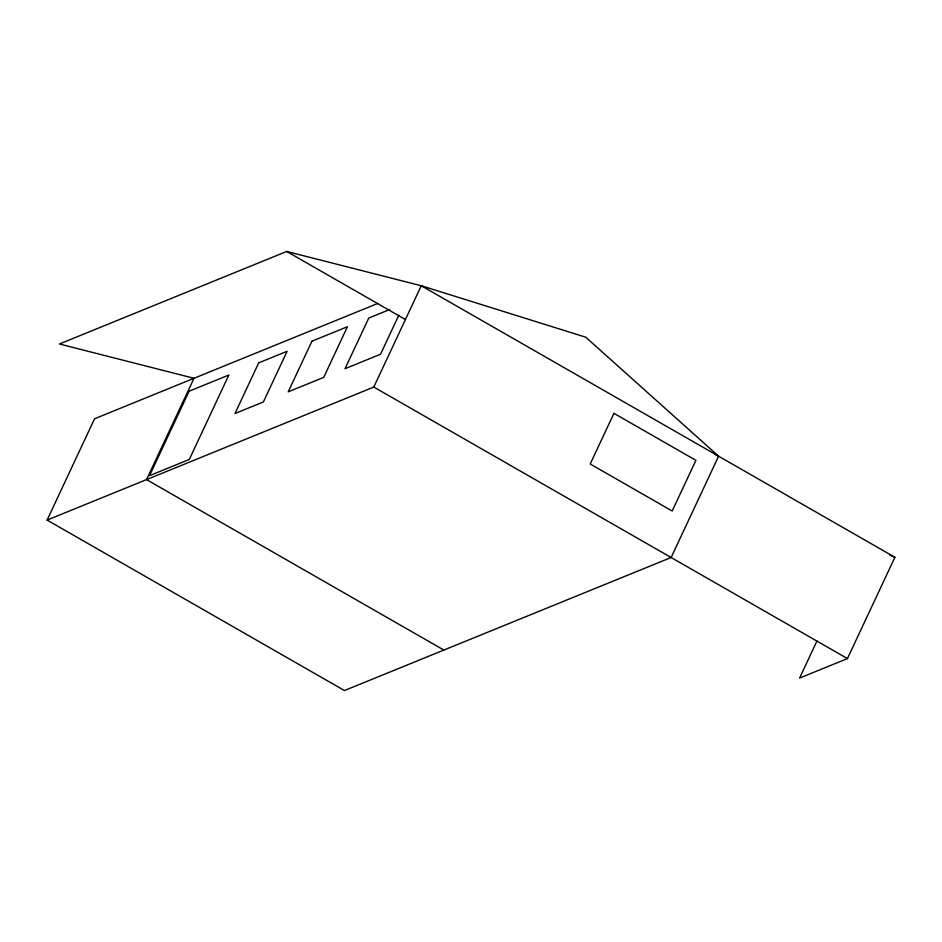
<?xml version="1.0" encoding="UTF-8"?>
<svg xmlns="http://www.w3.org/2000/svg" width="942" height="942" viewBox="0 0 942 942"><rect width="100%" height="100%" fill="white"/><g stroke="black" fill="none" stroke-linecap="round" stroke-linejoin="round"><path stroke-width="1.41" d="M443.882 650.062L146.54 479.596L193.993 378.284L59.44 343.995L286.698 251.455L421.251 285.744L585.736 337.201L718.593 456.199L671.128 557.511L344.442 690.545L47.1 520.09L94.553 418.778L377.707 303.477M398.796 315.287L380.544 354.251L345.019 368.711L368.758 318.055L389.8 309.482M47.1 520.09L373.797 387.056L421.251 285.744L894.9 557.275L847.447 658.588L799.593 678.075L816.961 640.996M889.566 554.897L894.9 557.275M714.825 454.126L718.593 456.199M286.698 251.455L405.425 319.515M373.797 387.056L847.447 658.588M189.095 391.213L149.542 475.651L189.318 459.449L228.871 375.022L189.095 391.213M258.697 362.87L234.97 413.526L263.383 401.963L287.11 351.307L258.697 362.87M311.932 341.192L288.205 391.848L323.718 377.389L347.445 326.733L311.932 341.192M613.937 413.338L590.21 464.006L672.188 511L695.914 460.344L613.937 413.338"/></g></svg>
